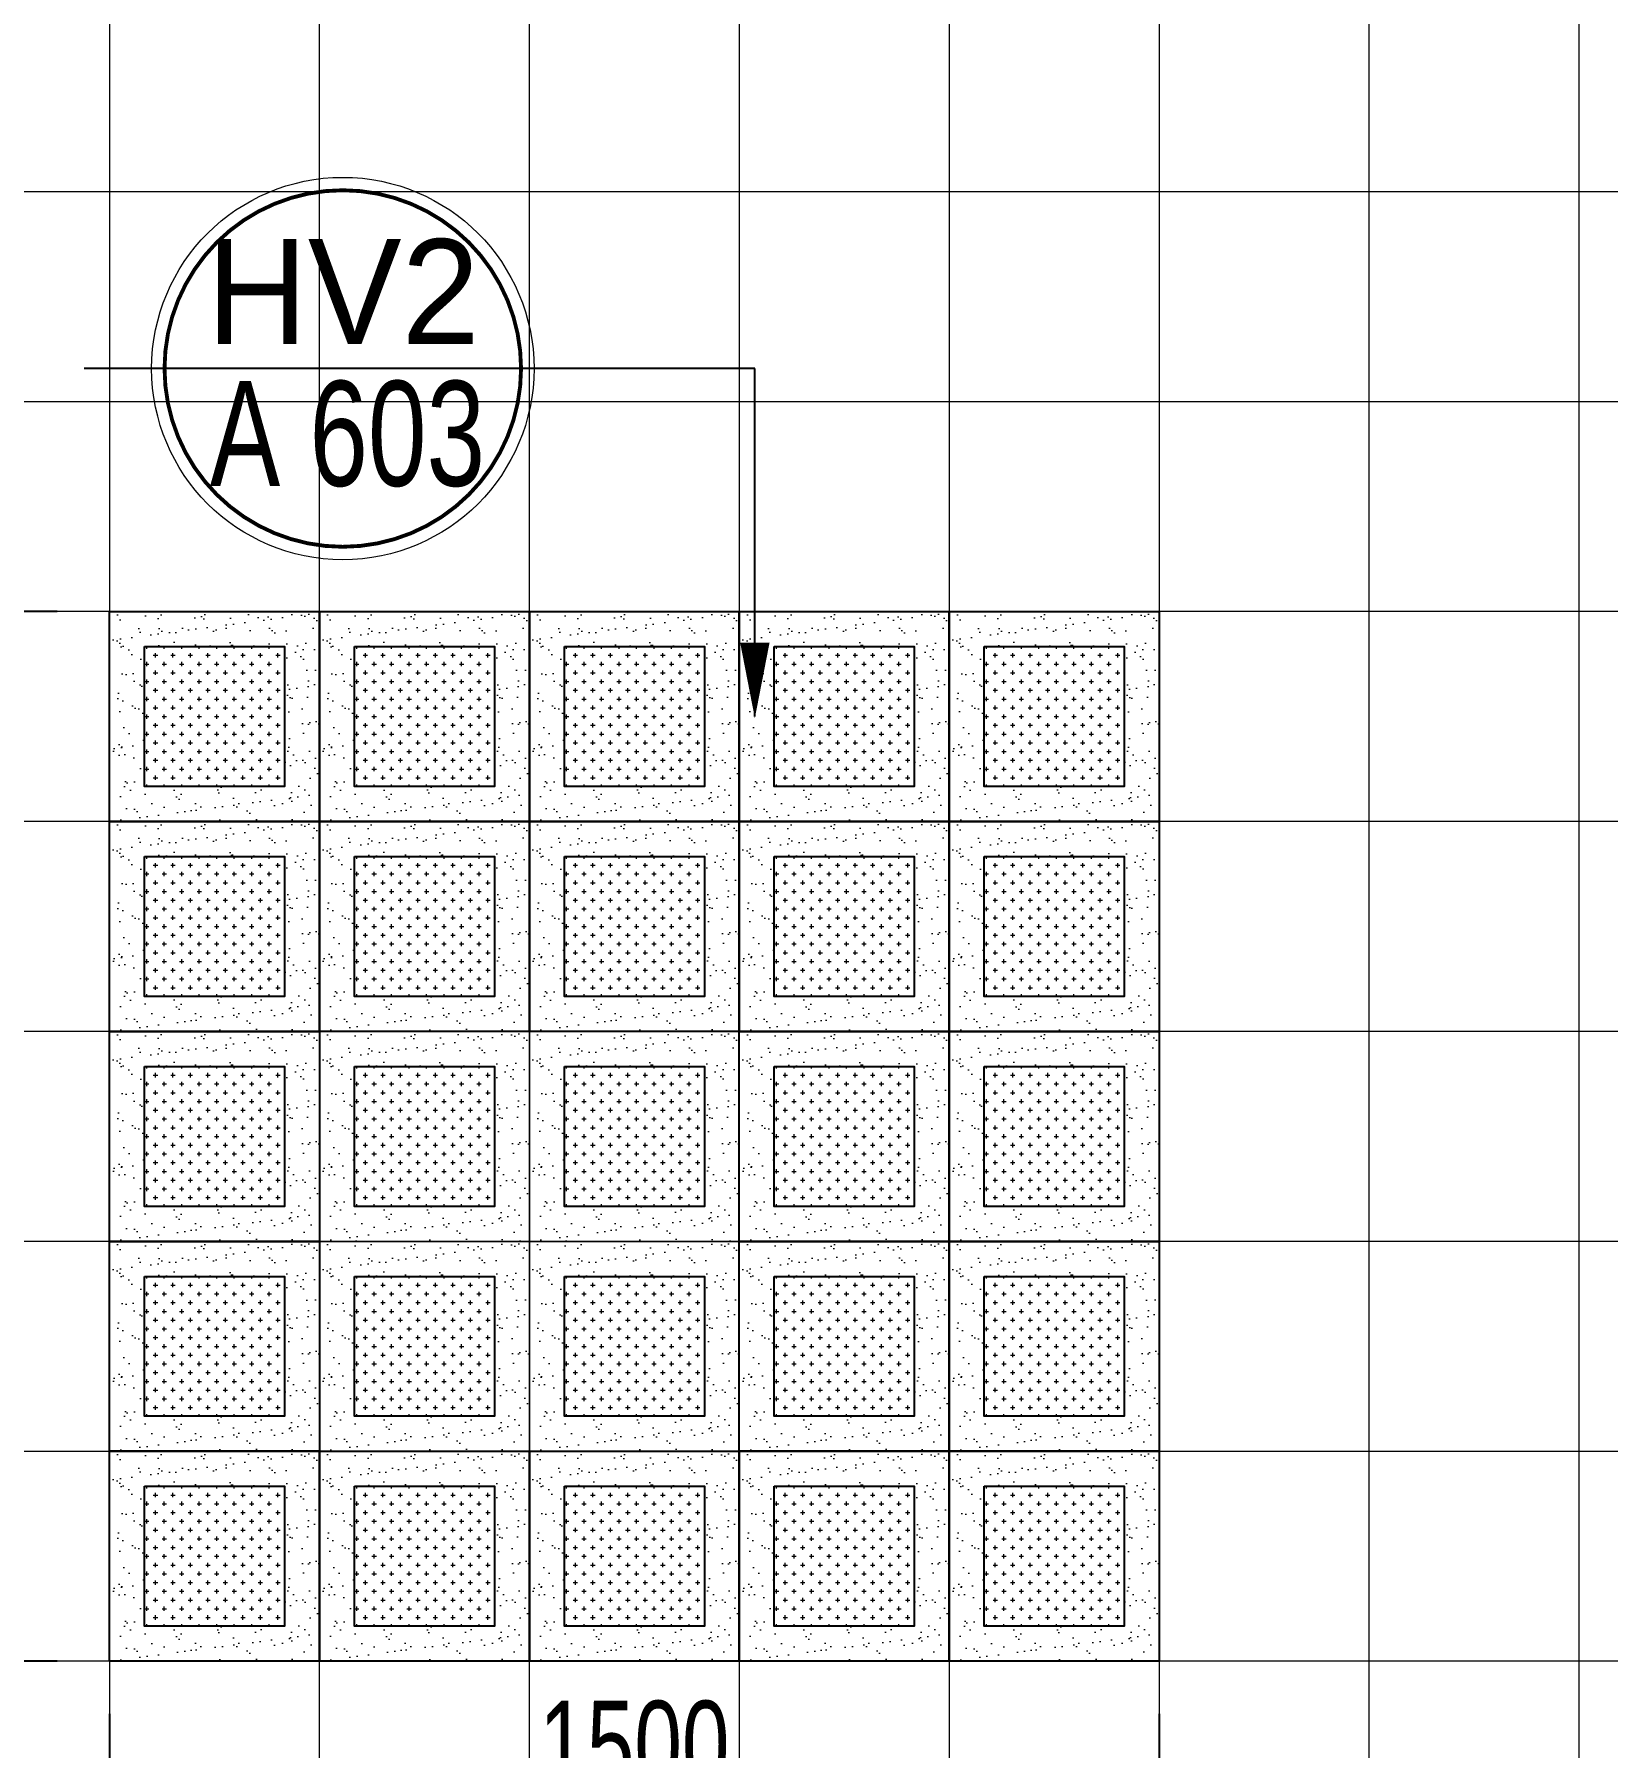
# Model space of a CAD drawing. Header units: inches. Extents: x 88947 to 296847, y 35049 to 161062.
# Drawn here: x 127954 to 130202, y 87085 to 89534 of the extents above; entities that cross this region are included whole.
import ezdxf
from ezdxf.enums import TextEntityAlignment as Align

# ---------------------------------------------------------------- set-up
doc = ezdxf.new("R2010")
doc.units = ezdxf.units.IN
doc.header["$MEASUREMENT"] = 0
doc.header["$PDMODE"] = 1
for name, color, linetype, lineweight in [('A-Dims', 145, 'Continuous', 25), ('DIM', 7, 'Continuous', 25), ('HATCH', 8, 'Continuous', 5), ('KY HIEU', 4, 'Continuous', 25), ('THAY', 3, 'Continuous', 18)]:
    doc.layers.add(name, color=color, linetype=linetype, lineweight=lineweight)
for name, color, linetype in [('NHO', 8, 'Continuous'), ('NOITHAT', 34, 'Continuous'), ('text', 2, 'Continuous')]:
    doc.layers.add(name, color=color, linetype=linetype)
doc.styles.add('FRANKO', font='VFRANKO.TTF')
doc.styles.add('TAS-MTEXT', font='VAVOB.TTF', dxfattribs={"width": 0.75})
doc.styles.add('VNI-HELVE-CONDENSE', font='VNARIAL.TTF', dxfattribs={"width": 0.7})
doc.dimstyles.new('TAS-100', dxfattribs={"dimscale": 50, "dimtxt": 2.5, "dimasz": 0.7, "dimexe": 1.5, "dimexo": 1.5, "dimgap": 0.8, "dimtad": 1, "dimdec": 0, "dimzin": 3, "dimdsep": 46, "dimtxsty": 'VNI-HELVE-CONDENSE', "dimblk": 'TICK', "dimcen": 2.5, "dimclrt": 71, "dimazin": 2, "dimtfac": 0.75, "dimtdec": 0, "dimtix": 1, "dimtmove": 2, "dimatfit": 2, "dimldrblk": 'TICK123', "dimfxl": 1.5, "dimtolj": 1, "dimtzin": 0, "dimarcsym": 0})
doc.dimstyles.new('TAS-50', dxfattribs={"dimscale": 25, "dimtxt": 2.5, "dimasz": 0.7, "dimexe": 1.5, "dimexo": 1.5, "dimgap": 0.8, "dimtad": 1, "dimdec": 0, "dimzin": 3, "dimdsep": 46, "dimtxsty": 'VNI-HELVE-CONDENSE', "dimblk": 'TICK', "dimcen": 2.5, "dimclrt": 71, "dimazin": 2, "dimtfac": 0.75, "dimtdec": 0, "dimtix": 1, "dimtmove": 2, "dimatfit": 2, "dimldrblk": 'TICK123', "dimfxl": 1.5, "dimtolj": 1, "dimtzin": 0, "dimarcsym": 0})

# ---------------------------------------------------------------- blocks, each defined once
blk = doc.blocks.new('TICK')
at = {"layer": 'A-Dims', "color": 1}
for p, q in [((0, 1.5), (0, -1.5)), ((-2, 0), (2, 0))]:
    blk.add_line(p, q, dxfattribs=at)
at = {"layer": 'A-Dims', "color": 1, "const_width": 0.788}
blk.add_lwpolyline([(-0.334, -0.349), (0.383, 0.378)], dxfattribs=at)
at = {"layer": 'A-Dims', "color": 1, "const_width": 0.394}
for points in [[(0.244, 0.517, -0.414214), (0.523, 0.517, -1)], [(0.523, 0.517, -0.414214), (0.523, 0.238, -1)], [(-0.473, -0.21, 0.414214), (-0.473, -0.488, 1)], [(-0.473, -0.488, 0.414214), (-0.195, -0.488, 1)]]:
    blk.add_lwpolyline(points, format="xyb", dxfattribs=at)
blk = doc.blocks.new('TICK123')
at = {"layer": 'A-Dims', "color": 1}
blk.add_lwpolyline([(0.046, 0, 0, 0.84, 0), (-2.111, 0, 8.4, 8.4, 0)], format="xyseb", dxfattribs=at)
blk = doc.blocks.new('*D413')
at = {"layer": 'Defpoints', "color": 0}
for p in [(127161.3, 87210.7), (128061.3, 87209), (128061.3, 86985.3)]:
    blk.add_point(p, dxfattribs=at)
at = {"layer": 'DIM', "color": 0, "lineweight": -2}
for p, q in [((127161.3, 87135.7), (127161.3, 86910.3)), ((128061.3, 87134), (128061.3, 86910.3)), ((127196.3, 86985.3), (128026.3, 86985.3))]:
    blk.add_line(p, q, dxfattribs=at)
at = {"layer": 'DIM', "color": 0, "lineweight": -2, "xscale": 35, "yscale": 35, "zscale": 35, "rotation": 180}
blk.add_blockref('TICK', (127161.3, 86985.3), dxfattribs=at)
at = {"layer": 'DIM', "color": 0, "lineweight": -2, "xscale": 35, "yscale": 35, "zscale": 35}
blk.add_blockref('TICK', (128061.3, 86985.3), dxfattribs=at)
at = {"layer": 'DIM', "color": 71, "insert": (127611.3, 87089.1), "char_height": 125, "attachment_point": 5, "style": 'VNI-HELVE-CONDENSE'}
blk.add_mtext('\\A1;900', dxfattribs=at)
blk = doc.blocks.new('*D414')
at = {"layer": 'Defpoints', "color": 0}
for p in [(128061.3, 87209), (129561.3, 87209), (129561.3, 86985.3)]:
    blk.add_point(p, dxfattribs=at)
at = {"layer": 'DIM', "color": 0, "lineweight": -2}
for p, q in [((128061.3, 87134), (128061.3, 86910.3)), ((129561.3, 87134), (129561.3, 86910.3)), ((128096.3, 86985.3), (129526.3, 86985.3))]:
    blk.add_line(p, q, dxfattribs=at)
at = {"layer": 'DIM', "color": 0, "lineweight": -2, "xscale": 35, "yscale": 35, "zscale": 35, "rotation": 180}
blk.add_blockref('TICK', (128061.3, 86985.3), dxfattribs=at)
at = {"layer": 'DIM', "color": 0, "lineweight": -2, "xscale": 35, "yscale": 35, "zscale": 35}
blk.add_blockref('TICK', (129561.3, 86985.3), dxfattribs=at)
at = {"layer": 'DIM', "color": 71, "insert": (128811.3, 87089.1), "char_height": 125, "attachment_point": 5, "style": 'VNI-HELVE-CONDENSE'}
blk.add_mtext('\\A1;1500', dxfattribs=at)
blk = doc.blocks.new('*D415')
at = {"layer": 'Defpoints', "color": 0}
for p in [(129561.3, 87209), (131361.3, 87209), (131361.3, 86985.3)]:
    blk.add_point(p, dxfattribs=at)
at = {"layer": 'DIM', "color": 0, "lineweight": -2}
for p, q in [((129561.3, 87134), (129561.3, 86910.3)), ((131361.3, 87134), (131361.3, 86910.3)), ((129596.3, 86985.3), (131326.3, 86985.3))]:
    blk.add_line(p, q, dxfattribs=at)
at = {"layer": 'DIM', "color": 0, "lineweight": -2, "xscale": 35, "yscale": 35, "zscale": 35, "rotation": 180}
blk.add_blockref('TICK', (129561.3, 86985.3), dxfattribs=at)
at = {"layer": 'DIM', "color": 0, "lineweight": -2, "xscale": 35, "yscale": 35, "zscale": 35}
blk.add_blockref('TICK', (131361.3, 86985.3), dxfattribs=at)
at = {"layer": 'DIM', "color": 71, "insert": (130461.3, 87089.1), "char_height": 125, "attachment_point": 5, "style": 'VNI-HELVE-CONDENSE'}
blk.add_mtext('\\A1;1800', dxfattribs=at)
blk = doc.blocks.new('*D405')
at = {"layer": 'Defpoints', "color": 0}
for p in [(127812.7, 87209), (128061.3, 87209), (128061.3, 86309)]:
    blk.add_point(p, dxfattribs=at)
at = {"layer": 'DIM', "color": 0, "lineweight": -2}
for p, q in [((127986.3, 87209), (127737.7, 87209)), ((127812.7, 86344), (127812.7, 87174)), ((127986.3, 86309), (127737.7, 86309))]:
    blk.add_line(p, q, dxfattribs=at)
at = {"layer": 'DIM', "color": 0, "lineweight": -2, "xscale": 35, "yscale": 35, "zscale": 35}
for p, rotation in [((127812.7, 87209), 90), ((127812.7, 86309), 270)]:
    blk.add_blockref('TICK', p, dxfattribs=dict(at, rotation=rotation))
at = {"layer": 'DIM', "color": 71, "insert": (127708.9, 86759), "char_height": 125, "attachment_point": 5, "rotation": 90, "style": 'VNI-HELVE-CONDENSE'}
blk.add_mtext('\\A1;900', dxfattribs=at)
blk = doc.blocks.new('*D406')
at = {"layer": 'Defpoints', "color": 0}
for p in [(127812.7, 88709), (128061.3, 88709), (128061.3, 87209)]:
    blk.add_point(p, dxfattribs=at)
at = {"layer": 'DIM', "color": 0, "lineweight": -2}
for p, q in [((127986.3, 88709), (127737.7, 88709)), ((127812.7, 87244), (127812.7, 88674)), ((127986.3, 87209), (127737.7, 87209))]:
    blk.add_line(p, q, dxfattribs=at)
at = {"layer": 'DIM', "color": 0, "lineweight": -2, "xscale": 35, "yscale": 35, "zscale": 35}
for p, rotation in [((127812.7, 88709), 90), ((127812.7, 87209), 270)]:
    blk.add_blockref('TICK', p, dxfattribs=dict(at, rotation=rotation))
at = {"layer": 'DIM', "color": 71, "insert": (127708.9, 87959), "char_height": 125, "attachment_point": 5, "rotation": 90, "style": 'VNI-HELVE-CONDENSE'}
blk.add_mtext('\\A1;1500', dxfattribs=at)
blk = doc.blocks.new('*D407')
at = {"layer": 'Defpoints', "color": 0}
for p in [(127812.7, 89609), (128061.3, 89609), (128061.3, 88709)]:
    blk.add_point(p, dxfattribs=at)
at = {"layer": 'DIM', "color": 0, "lineweight": -2}
for p, q in [((127986.3, 89609), (127737.7, 89609)), ((127812.7, 88744), (127812.7, 89574)), ((127986.3, 88709), (127737.7, 88709))]:
    blk.add_line(p, q, dxfattribs=at)
at = {"layer": 'DIM', "color": 0, "lineweight": -2, "xscale": 35, "yscale": 35, "zscale": 35}
for p, rotation in [((127812.7, 89609), 90), ((127812.7, 88709), 270)]:
    blk.add_blockref('TICK', p, dxfattribs=dict(at, rotation=rotation))
at = {"layer": 'DIM', "color": 71, "insert": (127708.9, 89159), "char_height": 125, "attachment_point": 5, "rotation": 90, "style": 'VNI-HELVE-CONDENSE'}
blk.add_mtext('\\A1;900', dxfattribs=at)

msp = doc.modelspace()

# ---------------------------------------------------------------- hatches: boundary and pattern name
at = {"layer": 'HATCH'}
h = msp.add_hatch(dxfattribs=at)
h.set_pattern_fill('TAS_GACH600X600', color=256, scale=0.5, style=0, pattern_type=2)
h.set_pattern_definition([(0, (127161.34, 86309.14), (0, 300), []), (90, (127161.34, 86309.14), (-300, 2e-14), [300, 0])])
h.paths.add_polyline_path([(127661.3, 92616.5), (130261.3, 92616.5), (130261.3, 92509), (130361.3, 92509), (130361.3, 90059), (135961.3, 90059), (135961.3, 92509), (136061.3, 92509), (136061.3, 92616.5), (138661.3, 92616.5), (138661.3, 92509), (138761.3, 92509), (138761.3, 91109), (139161.3, 91109), (139161.3, 86309), (127161.3, 86309), (127161.3, 91109), (127561.3, 91109), (127561.3, 92509), (127661.3, 92509)])
h = msp.add_hatch(dxfattribs=at)
h.set_pattern_fill('AR-SAND', color=256, scale=20, style=0)
h.set_pattern_definition([(37.5, (128061.345, 88408.95), (-1.2599, 38.5365), [0, -30.4, 0, -34, 0, -32.5]), (7.5, (128061.345, 88408.95), (35.3955, 56.443), [0, -16.4, 0, -27.4, 0, -10.5]), (327.5, (128036.745, 88408.95), (62.2828, 0.1132), [0, -10, 0, -36, 0, -47]), (317.5, (128036.745, 88408.95), (60.1225, 17.5535), [0, -5, 0, -23.6, 0, -27])])
h.paths.add_polyline_path([(128361.3, 88709), (128061.3, 88709), (128061.3, 88409), (128361.3, 88409)])
h.paths.add_polyline_path([(128311.3, 88659), (128311.3, 88459), (128111.3, 88459), (128111.3, 88659)], flags=16)
h = msp.add_hatch(dxfattribs=at)
h.set_pattern_fill('AR-SAND', color=256, scale=20, style=0)
h.set_pattern_definition([(37.5, (128361.345, 88408.95), (-1.2599, 38.5365), [0, -30.4, 0, -34, 0, -32.5]), (7.5, (128361.345, 88408.95), (35.3955, 56.443), [0, -16.4, 0, -27.4, 0, -10.5]), (327.5, (128336.745, 88408.95), (62.2828, 0.1132), [0, -10, 0, -36, 0, -47]), (317.5, (128336.745, 88408.95), (60.1225, 17.5535), [0, -5, 0, -23.6, 0, -27])])
h.paths.add_polyline_path([(128661.3, 88709), (128361.3, 88709), (128361.3, 88409), (128661.3, 88409)])
h.paths.add_polyline_path([(128611.3, 88659), (128611.3, 88459), (128411.3, 88459), (128411.3, 88659)], flags=16)
h = msp.add_hatch(dxfattribs=at)
h.set_pattern_fill('AR-SAND', color=256, scale=20, style=0)
h.set_pattern_definition([(37.5, (128661.345, 88408.95), (-1.2599, 38.5365), [0, -30.4, 0, -34, 0, -32.5]), (7.5, (128661.345, 88408.95), (35.3955, 56.443), [0, -16.4, 0, -27.4, 0, -10.5]), (327.5, (128636.745, 88408.95), (62.2828, 0.1132), [0, -10, 0, -36, 0, -47]), (317.5, (128636.745, 88408.95), (60.1225, 17.5535), [0, -5, 0, -23.6, 0, -27])])
h.paths.add_polyline_path([(128961.3, 88709), (128661.3, 88709), (128661.3, 88409), (128961.3, 88409)])
h.paths.add_polyline_path([(128911.3, 88659), (128911.3, 88459), (128711.3, 88459), (128711.3, 88659)], flags=16)
h = msp.add_hatch(dxfattribs=at)
h.set_pattern_fill('AR-SAND', color=256, scale=20, style=0)
h.set_pattern_definition([(37.5, (128961.345, 88408.95), (-1.2599, 38.5365), [0, -30.4, 0, -34, 0, -32.5]), (7.5, (128961.345, 88408.95), (35.3955, 56.443), [0, -16.4, 0, -27.4, 0, -10.5]), (327.5, (128936.745, 88408.95), (62.2828, 0.1132), [0, -10, 0, -36, 0, -47]), (317.5, (128936.745, 88408.95), (60.1225, 17.5535), [0, -5, 0, -23.6, 0, -27])])
h.paths.add_polyline_path([(129261.3, 88709), (128961.3, 88709), (128961.3, 88409), (129261.3, 88409)])
h.paths.add_polyline_path([(129211.3, 88659), (129211.3, 88459), (129011.3, 88459), (129011.3, 88659)], flags=16)
h = msp.add_hatch(dxfattribs=at)
h.set_pattern_fill('AR-SAND', color=256, scale=20, style=0)
h.set_pattern_definition([(37.5, (129261.345, 88408.95), (-1.2599, 38.5365), [0, -30.4, 0, -34, 0, -32.5]), (7.5, (129261.345, 88408.95), (35.3955, 56.443), [0, -16.4, 0, -27.4, 0, -10.5]), (327.5, (129236.745, 88408.95), (62.2828, 0.1132), [0, -10, 0, -36, 0, -47]), (317.5, (129236.745, 88408.95), (60.1225, 17.5535), [0, -5, 0, -23.6, 0, -27])])
h.paths.add_polyline_path([(129561.3, 88709), (129261.3, 88709), (129261.3, 88409), (129561.3, 88409)])
h.paths.add_polyline_path([(129511.3, 88659), (129511.3, 88459), (129311.3, 88459), (129311.3, 88659)], flags=16)
h = msp.add_hatch(dxfattribs=at)
h.set_pattern_fill('CROSS', color=256, scale=50, style=0)
h.set_pattern_definition([(7e-15, (128111.345, 88458.95), (12.5, 12.5), [6.25, -18.75]), (90, (128114.47, 88455.825), (-12.5, 12.5), [6.25, -18.75])])
h.paths.add_polyline_path([(128111.3, 88659), (128311.3, 88659), (128311.3, 88459), (128111.3, 88459)])
h = msp.add_hatch(dxfattribs=at)
h.set_pattern_fill('CROSS', color=256, scale=50, style=0)
h.set_pattern_definition([(7e-15, (128411.345, 88458.95), (12.5, 12.5), [6.25, -18.75]), (90, (128414.47, 88455.825), (-12.5, 12.5), [6.25, -18.75])])
h.paths.add_polyline_path([(128411.3, 88659), (128611.3, 88659), (128611.3, 88459), (128411.3, 88459)])
h = msp.add_hatch(dxfattribs=at)
h.set_pattern_fill('CROSS', color=256, scale=50, style=0)
h.set_pattern_definition([(7e-15, (128711.345, 88458.95), (12.5, 12.5), [6.25, -18.75]), (90, (128714.47, 88455.825), (-12.5, 12.5), [6.25, -18.75])])
h.paths.add_polyline_path([(128711.3, 88659), (128911.3, 88659), (128911.3, 88459), (128711.3, 88459)])
h = msp.add_hatch(dxfattribs=at)
h.set_pattern_fill('CROSS', color=256, scale=50, style=0)
h.set_pattern_definition([(7e-15, (129011.345, 88458.95), (12.5, 12.5), [6.25, -18.75]), (90, (129014.47, 88455.825), (-12.5, 12.5), [6.25, -18.75])])
h.paths.add_polyline_path([(129011.3, 88659), (129211.3, 88659), (129211.3, 88459), (129011.3, 88459)])
h = msp.add_hatch(dxfattribs=at)
h.set_pattern_fill('CROSS', color=256, scale=50, style=0)
h.set_pattern_definition([(7e-15, (129311.345, 88458.95), (12.5, 12.5), [6.25, -18.75]), (90, (129314.47, 88455.825), (-12.5, 12.5), [6.25, -18.75])])
h.paths.add_polyline_path([(129311.3, 88659), (129511.3, 88659), (129511.3, 88459), (129311.3, 88459)])
h = msp.add_hatch(dxfattribs=at)
h.set_pattern_fill('AR-SAND', color=256, scale=20, style=0)
h.set_pattern_definition([(37.5, (128061.345, 88108.95), (-1.2599, 38.5365), [0, -30.4, 0, -34, 0, -32.5]), (7.5, (128061.345, 88108.95), (35.3955, 56.443), [0, -16.4, 0, -27.4, 0, -10.5]), (327.5, (128036.745, 88108.95), (62.2828, 0.1132), [0, -10, 0, -36, 0, -47]), (317.5, (128036.745, 88108.95), (60.1225, 17.5535), [0, -5, 0, -23.6, 0, -27])])
h.paths.add_polyline_path([(128361.3, 88409), (128061.3, 88409), (128061.3, 88109), (128361.3, 88109)])
h.paths.add_polyline_path([(128311.3, 88359), (128311.3, 88159), (128111.3, 88159), (128111.3, 88359)], flags=16)
h = msp.add_hatch(dxfattribs=at)
h.set_pattern_fill('AR-SAND', color=256, scale=20, style=0)
h.set_pattern_definition([(37.5, (128361.345, 88108.95), (-1.2599, 38.5365), [0, -30.4, 0, -34, 0, -32.5]), (7.5, (128361.345, 88108.95), (35.3955, 56.443), [0, -16.4, 0, -27.4, 0, -10.5]), (327.5, (128336.745, 88108.95), (62.2828, 0.1132), [0, -10, 0, -36, 0, -47]), (317.5, (128336.745, 88108.95), (60.1225, 17.5535), [0, -5, 0, -23.6, 0, -27])])
h.paths.add_polyline_path([(128661.3, 88409), (128361.3, 88409), (128361.3, 88109), (128661.3, 88109)])
h.paths.add_polyline_path([(128611.3, 88359), (128611.3, 88159), (128411.3, 88159), (128411.3, 88359)], flags=16)
h = msp.add_hatch(dxfattribs=at)
h.set_pattern_fill('AR-SAND', color=256, scale=20, style=0)
h.set_pattern_definition([(37.5, (128661.345, 88108.95), (-1.2599, 38.5365), [0, -30.4, 0, -34, 0, -32.5]), (7.5, (128661.345, 88108.95), (35.3955, 56.443), [0, -16.4, 0, -27.4, 0, -10.5]), (327.5, (128636.745, 88108.95), (62.2828, 0.1132), [0, -10, 0, -36, 0, -47]), (317.5, (128636.745, 88108.95), (60.1225, 17.5535), [0, -5, 0, -23.6, 0, -27])])
h.paths.add_polyline_path([(128961.3, 88409), (128661.3, 88409), (128661.3, 88109), (128961.3, 88109)])
h.paths.add_polyline_path([(128911.3, 88359), (128911.3, 88159), (128711.3, 88159), (128711.3, 88359)], flags=16)
h = msp.add_hatch(dxfattribs=at)
h.set_pattern_fill('AR-SAND', color=256, scale=20, style=0)
h.set_pattern_definition([(37.5, (128961.345, 88108.95), (-1.2599, 38.5365), [0, -30.4, 0, -34, 0, -32.5]), (7.5, (128961.345, 88108.95), (35.3955, 56.443), [0, -16.4, 0, -27.4, 0, -10.5]), (327.5, (128936.745, 88108.95), (62.2828, 0.1132), [0, -10, 0, -36, 0, -47]), (317.5, (128936.745, 88108.95), (60.1225, 17.5535), [0, -5, 0, -23.6, 0, -27])])
h.paths.add_polyline_path([(129261.3, 88409), (128961.3, 88409), (128961.3, 88109), (129261.3, 88109)])
h.paths.add_polyline_path([(129211.3, 88359), (129211.3, 88159), (129011.3, 88159), (129011.3, 88359)], flags=16)
h = msp.add_hatch(dxfattribs=at)
h.set_pattern_fill('AR-SAND', color=256, scale=20, style=0)
h.set_pattern_definition([(37.5, (129261.345, 88108.95), (-1.2599, 38.5365), [0, -30.4, 0, -34, 0, -32.5]), (7.5, (129261.345, 88108.95), (35.3955, 56.443), [0, -16.4, 0, -27.4, 0, -10.5]), (327.5, (129236.745, 88108.95), (62.2828, 0.1132), [0, -10, 0, -36, 0, -47]), (317.5, (129236.745, 88108.95), (60.1225, 17.5535), [0, -5, 0, -23.6, 0, -27])])
h.paths.add_polyline_path([(129561.3, 88409), (129261.3, 88409), (129261.3, 88109), (129561.3, 88109)])
h.paths.add_polyline_path([(129511.3, 88359), (129511.3, 88159), (129311.3, 88159), (129311.3, 88359)], flags=16)
h = msp.add_hatch(dxfattribs=at)
h.set_pattern_fill('CROSS', color=256, scale=50, style=0)
h.set_pattern_definition([(7e-15, (128111.345, 88158.95), (12.5, 12.5), [6.25, -18.75]), (90, (128114.47, 88155.825), (-12.5, 12.5), [6.25, -18.75])])
h.paths.add_polyline_path([(128111.3, 88359), (128311.3, 88359), (128311.3, 88159), (128111.3, 88159)])
h = msp.add_hatch(dxfattribs=at)
h.set_pattern_fill('CROSS', color=256, scale=50, style=0)
h.set_pattern_definition([(7e-15, (128411.345, 88158.95), (12.5, 12.5), [6.25, -18.75]), (90, (128414.47, 88155.825), (-12.5, 12.5), [6.25, -18.75])])
h.paths.add_polyline_path([(128411.3, 88359), (128611.3, 88359), (128611.3, 88159), (128411.3, 88159)])
h = msp.add_hatch(dxfattribs=at)
h.set_pattern_fill('CROSS', color=256, scale=50, style=0)
h.set_pattern_definition([(7e-15, (128711.345, 88158.95), (12.5, 12.5), [6.25, -18.75]), (90, (128714.47, 88155.825), (-12.5, 12.5), [6.25, -18.75])])
h.paths.add_polyline_path([(128711.3, 88359), (128911.3, 88359), (128911.3, 88159), (128711.3, 88159)])
h = msp.add_hatch(dxfattribs=at)
h.set_pattern_fill('CROSS', color=256, scale=50, style=0)
h.set_pattern_definition([(7e-15, (129011.345, 88158.95), (12.5, 12.5), [6.25, -18.75]), (90, (129014.47, 88155.825), (-12.5, 12.5), [6.25, -18.75])])
h.paths.add_polyline_path([(129011.3, 88359), (129211.3, 88359), (129211.3, 88159), (129011.3, 88159)])
h = msp.add_hatch(dxfattribs=at)
h.set_pattern_fill('CROSS', color=256, scale=50, style=0)
h.set_pattern_definition([(7e-15, (129311.345, 88158.95), (12.5, 12.5), [6.25, -18.75]), (90, (129314.47, 88155.825), (-12.5, 12.5), [6.25, -18.75])])
h.paths.add_polyline_path([(129311.3, 88359), (129511.3, 88359), (129511.3, 88159), (129311.3, 88159)])
h = msp.add_hatch(dxfattribs=at)
h.set_pattern_fill('AR-SAND', color=256, scale=20, style=0)
h.set_pattern_definition([(37.5, (128061.345, 87808.95), (-1.2599, 38.5365), [0, -30.4, 0, -34, 0, -32.5]), (7.5, (128061.345, 87808.95), (35.3955, 56.443), [0, -16.4, 0, -27.4, 0, -10.5]), (327.5, (128036.745, 87808.95), (62.2828, 0.1132), [0, -10, 0, -36, 0, -47]), (317.5, (128036.745, 87808.95), (60.1225, 17.5535), [0, -5, 0, -23.6, 0, -27])])
h.paths.add_polyline_path([(128361.3, 88109), (128061.3, 88109), (128061.3, 87809), (128361.3, 87809)])
h.paths.add_polyline_path([(128311.3, 88059), (128311.3, 87859), (128111.3, 87859), (128111.3, 88059)], flags=16)
h = msp.add_hatch(dxfattribs=at)
h.set_pattern_fill('AR-SAND', color=256, scale=20, style=0)
h.set_pattern_definition([(37.5, (128361.345, 87808.95), (-1.2599, 38.5365), [0, -30.4, 0, -34, 0, -32.5]), (7.5, (128361.345, 87808.95), (35.3955, 56.443), [0, -16.4, 0, -27.4, 0, -10.5]), (327.5, (128336.745, 87808.95), (62.2828, 0.1132), [0, -10, 0, -36, 0, -47]), (317.5, (128336.745, 87808.95), (60.1225, 17.5535), [0, -5, 0, -23.6, 0, -27])])
h.paths.add_polyline_path([(128661.3, 88109), (128361.3, 88109), (128361.3, 87809), (128661.3, 87809)])
h.paths.add_polyline_path([(128611.3, 88059), (128611.3, 87859), (128411.3, 87859), (128411.3, 88059)], flags=16)
h = msp.add_hatch(dxfattribs=at)
h.set_pattern_fill('AR-SAND', color=256, scale=20, style=0)
h.set_pattern_definition([(37.5, (128661.345, 87808.95), (-1.2599, 38.5365), [0, -30.4, 0, -34, 0, -32.5]), (7.5, (128661.345, 87808.95), (35.3955, 56.443), [0, -16.4, 0, -27.4, 0, -10.5]), (327.5, (128636.745, 87808.95), (62.2828, 0.1132), [0, -10, 0, -36, 0, -47]), (317.5, (128636.745, 87808.95), (60.1225, 17.5535), [0, -5, 0, -23.6, 0, -27])])
h.paths.add_polyline_path([(128961.3, 88109), (128661.3, 88109), (128661.3, 87809), (128961.3, 87809)])
h.paths.add_polyline_path([(128911.3, 88059), (128911.3, 87859), (128711.3, 87859), (128711.3, 88059)], flags=16)
h = msp.add_hatch(dxfattribs=at)
h.set_pattern_fill('AR-SAND', color=256, scale=20, style=0)
h.set_pattern_definition([(37.5, (128961.345, 87808.95), (-1.2599, 38.5365), [0, -30.4, 0, -34, 0, -32.5]), (7.5, (128961.345, 87808.95), (35.3955, 56.443), [0, -16.4, 0, -27.4, 0, -10.5]), (327.5, (128936.745, 87808.95), (62.2828, 0.1132), [0, -10, 0, -36, 0, -47]), (317.5, (128936.745, 87808.95), (60.1225, 17.5535), [0, -5, 0, -23.6, 0, -27])])
h.paths.add_polyline_path([(129261.3, 88109), (128961.3, 88109), (128961.3, 87809), (129261.3, 87809)])
h.paths.add_polyline_path([(129211.3, 88059), (129211.3, 87859), (129011.3, 87859), (129011.3, 88059)], flags=16)
h = msp.add_hatch(dxfattribs=at)
h.set_pattern_fill('AR-SAND', color=256, scale=20, style=0)
h.set_pattern_definition([(37.5, (129261.345, 87808.95), (-1.2599, 38.5365), [0, -30.4, 0, -34, 0, -32.5]), (7.5, (129261.345, 87808.95), (35.3955, 56.443), [0, -16.4, 0, -27.4, 0, -10.5]), (327.5, (129236.745, 87808.95), (62.2828, 0.1132), [0, -10, 0, -36, 0, -47]), (317.5, (129236.745, 87808.95), (60.1225, 17.5535), [0, -5, 0, -23.6, 0, -27])])
h.paths.add_polyline_path([(129561.3, 88109), (129261.3, 88109), (129261.3, 87809), (129561.3, 87809)])
h.paths.add_polyline_path([(129511.3, 88059), (129511.3, 87859), (129311.3, 87859), (129311.3, 88059)], flags=16)
h = msp.add_hatch(dxfattribs=at)
h.set_pattern_fill('CROSS', color=256, scale=50, style=0)
h.set_pattern_definition([(7e-15, (128111.345, 87858.95), (12.5, 12.5), [6.25, -18.75]), (90, (128114.47, 87855.825), (-12.5, 12.5), [6.25, -18.75])])
h.paths.add_polyline_path([(128111.3, 88059), (128311.3, 88059), (128311.3, 87859), (128111.3, 87859)])
h = msp.add_hatch(dxfattribs=at)
h.set_pattern_fill('CROSS', color=256, scale=50, style=0)
h.set_pattern_definition([(7e-15, (128411.345, 87858.95), (12.5, 12.5), [6.25, -18.75]), (90, (128414.47, 87855.825), (-12.5, 12.5), [6.25, -18.75])])
h.paths.add_polyline_path([(128411.3, 88059), (128611.3, 88059), (128611.3, 87859), (128411.3, 87859)])
h = msp.add_hatch(dxfattribs=at)
h.set_pattern_fill('CROSS', color=256, scale=50, style=0)
h.set_pattern_definition([(7e-15, (128711.345, 87858.95), (12.5, 12.5), [6.25, -18.75]), (90, (128714.47, 87855.825), (-12.5, 12.5), [6.25, -18.75])])
h.paths.add_polyline_path([(128711.3, 88059), (128911.3, 88059), (128911.3, 87859), (128711.3, 87859)])
h = msp.add_hatch(dxfattribs=at)
h.set_pattern_fill('CROSS', color=256, scale=50, style=0)
h.set_pattern_definition([(7e-15, (129011.345, 87858.95), (12.5, 12.5), [6.25, -18.75]), (90, (129014.47, 87855.825), (-12.5, 12.5), [6.25, -18.75])])
h.paths.add_polyline_path([(129011.3, 88059), (129211.3, 88059), (129211.3, 87859), (129011.3, 87859)])
h = msp.add_hatch(dxfattribs=at)
h.set_pattern_fill('CROSS', color=256, scale=50, style=0)
h.set_pattern_definition([(7e-15, (129311.345, 87858.95), (12.5, 12.5), [6.25, -18.75]), (90, (129314.47, 87855.825), (-12.5, 12.5), [6.25, -18.75])])
h.paths.add_polyline_path([(129311.3, 88059), (129511.3, 88059), (129511.3, 87859), (129311.3, 87859)])
h = msp.add_hatch(dxfattribs=at)
h.set_pattern_fill('AR-SAND', color=256, scale=20, style=0)
h.set_pattern_definition([(37.5, (128061.345, 87508.95), (-1.2599, 38.5365), [0, -30.4, 0, -34, 0, -32.5]), (7.5, (128061.345, 87508.95), (35.3955, 56.443), [0, -16.4, 0, -27.4, 0, -10.5]), (327.5, (128036.745, 87508.95), (62.2828, 0.1132), [0, -10, 0, -36, 0, -47]), (317.5, (128036.745, 87508.95), (60.1225, 17.5535), [0, -5, 0, -23.6, 0, -27])])
h.paths.add_polyline_path([(128361.3, 87809), (128061.3, 87809), (128061.3, 87509), (128361.3, 87509)])
h.paths.add_polyline_path([(128311.3, 87759), (128311.3, 87559), (128111.3, 87559), (128111.3, 87759)], flags=16)
h = msp.add_hatch(dxfattribs=at)
h.set_pattern_fill('AR-SAND', color=256, scale=20, style=0)
h.set_pattern_definition([(37.5, (128361.345, 87508.95), (-1.2599, 38.5365), [0, -30.4, 0, -34, 0, -32.5]), (7.5, (128361.345, 87508.95), (35.3955, 56.443), [0, -16.4, 0, -27.4, 0, -10.5]), (327.5, (128336.745, 87508.95), (62.2828, 0.1132), [0, -10, 0, -36, 0, -47]), (317.5, (128336.745, 87508.95), (60.1225, 17.5535), [0, -5, 0, -23.6, 0, -27])])
h.paths.add_polyline_path([(128661.3, 87809), (128361.3, 87809), (128361.3, 87509), (128661.3, 87509)])
h.paths.add_polyline_path([(128611.3, 87759), (128611.3, 87559), (128411.3, 87559), (128411.3, 87759)], flags=16)
h = msp.add_hatch(dxfattribs=at)
h.set_pattern_fill('AR-SAND', color=256, scale=20, style=0)
h.set_pattern_definition([(37.5, (128661.345, 87508.95), (-1.2599, 38.5365), [0, -30.4, 0, -34, 0, -32.5]), (7.5, (128661.345, 87508.95), (35.3955, 56.443), [0, -16.4, 0, -27.4, 0, -10.5]), (327.5, (128636.745, 87508.95), (62.2828, 0.1132), [0, -10, 0, -36, 0, -47]), (317.5, (128636.745, 87508.95), (60.1225, 17.5535), [0, -5, 0, -23.6, 0, -27])])
h.paths.add_polyline_path([(128961.3, 87809), (128661.3, 87809), (128661.3, 87509), (128961.3, 87509)])
h.paths.add_polyline_path([(128911.3, 87759), (128911.3, 87559), (128711.3, 87559), (128711.3, 87759)], flags=16)
h = msp.add_hatch(dxfattribs=at)
h.set_pattern_fill('AR-SAND', color=256, scale=20, style=0)
h.set_pattern_definition([(37.5, (128961.345, 87508.95), (-1.2599, 38.5365), [0, -30.4, 0, -34, 0, -32.5]), (7.5, (128961.345, 87508.95), (35.3955, 56.443), [0, -16.4, 0, -27.4, 0, -10.5]), (327.5, (128936.745, 87508.95), (62.2828, 0.1132), [0, -10, 0, -36, 0, -47]), (317.5, (128936.745, 87508.95), (60.1225, 17.5535), [0, -5, 0, -23.6, 0, -27])])
h.paths.add_polyline_path([(129261.3, 87809), (128961.3, 87809), (128961.3, 87509), (129261.3, 87509)])
h.paths.add_polyline_path([(129211.3, 87759), (129211.3, 87559), (129011.3, 87559), (129011.3, 87759)], flags=16)
h = msp.add_hatch(dxfattribs=at)
h.set_pattern_fill('AR-SAND', color=256, scale=20, style=0)
h.set_pattern_definition([(37.5, (129261.345, 87508.95), (-1.2599, 38.5365), [0, -30.4, 0, -34, 0, -32.5]), (7.5, (129261.345, 87508.95), (35.3955, 56.443), [0, -16.4, 0, -27.4, 0, -10.5]), (327.5, (129236.745, 87508.95), (62.2828, 0.1132), [0, -10, 0, -36, 0, -47]), (317.5, (129236.745, 87508.95), (60.1225, 17.5535), [0, -5, 0, -23.6, 0, -27])])
h.paths.add_polyline_path([(129561.3, 87809), (129261.3, 87809), (129261.3, 87509), (129561.3, 87509)])
h.paths.add_polyline_path([(129511.3, 87759), (129511.3, 87559), (129311.3, 87559), (129311.3, 87759)], flags=16)
h = msp.add_hatch(dxfattribs=at)
h.set_pattern_fill('CROSS', color=256, scale=50, style=0)
h.set_pattern_definition([(7e-15, (128111.345, 87558.95), (12.5, 12.5), [6.25, -18.75]), (90, (128114.47, 87555.825), (-12.5, 12.5), [6.25, -18.75])])
h.paths.add_polyline_path([(128111.3, 87759), (128311.3, 87759), (128311.3, 87559), (128111.3, 87559)])
h = msp.add_hatch(dxfattribs=at)
h.set_pattern_fill('CROSS', color=256, scale=50, style=0)
h.set_pattern_definition([(7e-15, (128411.345, 87558.95), (12.5, 12.5), [6.25, -18.75]), (90, (128414.47, 87555.825), (-12.5, 12.5), [6.25, -18.75])])
h.paths.add_polyline_path([(128411.3, 87759), (128611.3, 87759), (128611.3, 87559), (128411.3, 87559)])
h = msp.add_hatch(dxfattribs=at)
h.set_pattern_fill('CROSS', color=256, scale=50, style=0)
h.set_pattern_definition([(7e-15, (128711.345, 87558.95), (12.5, 12.5), [6.25, -18.75]), (90, (128714.47, 87555.825), (-12.5, 12.5), [6.25, -18.75])])
h.paths.add_polyline_path([(128711.3, 87759), (128911.3, 87759), (128911.3, 87559), (128711.3, 87559)])
h = msp.add_hatch(dxfattribs=at)
h.set_pattern_fill('CROSS', color=256, scale=50, style=0)
h.set_pattern_definition([(7e-15, (129011.345, 87558.95), (12.5, 12.5), [6.25, -18.75]), (90, (129014.47, 87555.825), (-12.5, 12.5), [6.25, -18.75])])
h.paths.add_polyline_path([(129011.3, 87759), (129211.3, 87759), (129211.3, 87559), (129011.3, 87559)])
h = msp.add_hatch(dxfattribs=at)
h.set_pattern_fill('CROSS', color=256, scale=50, style=0)
h.set_pattern_definition([(7e-15, (129311.345, 87558.95), (12.5, 12.5), [6.25, -18.75]), (90, (129314.47, 87555.825), (-12.5, 12.5), [6.25, -18.75])])
h.paths.add_polyline_path([(129311.3, 87759), (129511.3, 87759), (129511.3, 87559), (129311.3, 87559)])
h = msp.add_hatch(dxfattribs=at)
h.set_pattern_fill('AR-SAND', color=256, scale=20, style=0)
h.set_pattern_definition([(37.5, (128061.345, 87208.95), (-1.2599, 38.5365), [0, -30.4, 0, -34, 0, -32.5]), (7.5, (128061.345, 87208.95), (35.3955, 56.443), [0, -16.4, 0, -27.4, 0, -10.5]), (327.5, (128036.745, 87208.95), (62.2828, 0.1132), [0, -10, 0, -36, 0, -47]), (317.5, (128036.745, 87208.95), (60.1225, 17.5535), [0, -5, 0, -23.6, 0, -27])])
h.paths.add_polyline_path([(128361.3, 87509), (128061.3, 87509), (128061.3, 87209), (128361.3, 87209)])
h.paths.add_polyline_path([(128311.3, 87459), (128311.3, 87259), (128111.3, 87259), (128111.3, 87459)], flags=16)
h = msp.add_hatch(dxfattribs=at)
h.set_pattern_fill('AR-SAND', color=256, scale=20, style=0)
h.set_pattern_definition([(37.5, (128361.345, 87208.95), (-1.2599, 38.5365), [0, -30.4, 0, -34, 0, -32.5]), (7.5, (128361.345, 87208.95), (35.3955, 56.443), [0, -16.4, 0, -27.4, 0, -10.5]), (327.5, (128336.745, 87208.95), (62.2828, 0.1132), [0, -10, 0, -36, 0, -47]), (317.5, (128336.745, 87208.95), (60.1225, 17.5535), [0, -5, 0, -23.6, 0, -27])])
h.paths.add_polyline_path([(128661.3, 87509), (128361.3, 87509), (128361.3, 87209), (128661.3, 87209)])
h.paths.add_polyline_path([(128611.3, 87459), (128611.3, 87259), (128411.3, 87259), (128411.3, 87459)], flags=16)
h = msp.add_hatch(dxfattribs=at)
h.set_pattern_fill('AR-SAND', color=256, scale=20, style=0)
h.set_pattern_definition([(37.5, (128661.345, 87208.95), (-1.2599, 38.5365), [0, -30.4, 0, -34, 0, -32.5]), (7.5, (128661.345, 87208.95), (35.3955, 56.443), [0, -16.4, 0, -27.4, 0, -10.5]), (327.5, (128636.745, 87208.95), (62.2828, 0.1132), [0, -10, 0, -36, 0, -47]), (317.5, (128636.745, 87208.95), (60.1225, 17.5535), [0, -5, 0, -23.6, 0, -27])])
h.paths.add_polyline_path([(128961.3, 87509), (128661.3, 87509), (128661.3, 87209), (128961.3, 87209)])
h.paths.add_polyline_path([(128911.3, 87459), (128911.3, 87259), (128711.3, 87259), (128711.3, 87459)], flags=16)
h = msp.add_hatch(dxfattribs=at)
h.set_pattern_fill('AR-SAND', color=256, scale=20, style=0)
h.set_pattern_definition([(37.5, (128961.345, 87208.95), (-1.2599, 38.5365), [0, -30.4, 0, -34, 0, -32.5]), (7.5, (128961.345, 87208.95), (35.3955, 56.443), [0, -16.4, 0, -27.4, 0, -10.5]), (327.5, (128936.745, 87208.95), (62.2828, 0.1132), [0, -10, 0, -36, 0, -47]), (317.5, (128936.745, 87208.95), (60.1225, 17.5535), [0, -5, 0, -23.6, 0, -27])])
h.paths.add_polyline_path([(129261.3, 87509), (128961.3, 87509), (128961.3, 87209), (129261.3, 87209)])
h.paths.add_polyline_path([(129211.3, 87459), (129211.3, 87259), (129011.3, 87259), (129011.3, 87459)], flags=16)
h = msp.add_hatch(dxfattribs=at)
h.set_pattern_fill('AR-SAND', color=256, scale=20, style=0)
h.set_pattern_definition([(37.5, (129261.345, 87208.95), (-1.2599, 38.5365), [0, -30.4, 0, -34, 0, -32.5]), (7.5, (129261.345, 87208.95), (35.3955, 56.443), [0, -16.4, 0, -27.4, 0, -10.5]), (327.5, (129236.745, 87208.95), (62.2828, 0.1132), [0, -10, 0, -36, 0, -47]), (317.5, (129236.745, 87208.95), (60.1225, 17.5535), [0, -5, 0, -23.6, 0, -27])])
h.paths.add_polyline_path([(129561.3, 87509), (129261.3, 87509), (129261.3, 87209), (129561.3, 87209)])
h.paths.add_polyline_path([(129511.3, 87459), (129511.3, 87259), (129311.3, 87259), (129311.3, 87459)], flags=16)
h = msp.add_hatch(dxfattribs=at)
h.set_pattern_fill('CROSS', color=256, scale=50, style=0)
h.set_pattern_definition([(7e-15, (128111.345, 87258.95), (12.5, 12.5), [6.25, -18.75]), (90, (128114.47, 87255.825), (-12.5, 12.5), [6.25, -18.75])])
h.paths.add_polyline_path([(128111.3, 87459), (128311.3, 87459), (128311.3, 87259), (128111.3, 87259)])
h = msp.add_hatch(dxfattribs=at)
h.set_pattern_fill('CROSS', color=256, scale=50, style=0)
h.set_pattern_definition([(7e-15, (128411.345, 87258.95), (12.5, 12.5), [6.25, -18.75]), (90, (128414.47, 87255.825), (-12.5, 12.5), [6.25, -18.75])])
h.paths.add_polyline_path([(128411.3, 87459), (128611.3, 87459), (128611.3, 87259), (128411.3, 87259)])
h = msp.add_hatch(dxfattribs=at)
h.set_pattern_fill('CROSS', color=256, scale=50, style=0)
h.set_pattern_definition([(7e-15, (128711.345, 87258.95), (12.5, 12.5), [6.25, -18.75]), (90, (128714.47, 87255.825), (-12.5, 12.5), [6.25, -18.75])])
h.paths.add_polyline_path([(128711.3, 87459), (128911.3, 87459), (128911.3, 87259), (128711.3, 87259)])
h = msp.add_hatch(dxfattribs=at)
h.set_pattern_fill('CROSS', color=256, scale=50, style=0)
h.set_pattern_definition([(7e-15, (129011.345, 87258.95), (12.5, 12.5), [6.25, -18.75]), (90, (129014.47, 87255.825), (-12.5, 12.5), [6.25, -18.75])])
h.paths.add_polyline_path([(129011.3, 87459), (129211.3, 87459), (129211.3, 87259), (129011.3, 87259)])
h = msp.add_hatch(dxfattribs=at)
h.set_pattern_fill('CROSS', color=256, scale=50, style=0)
h.set_pattern_definition([(7e-15, (129311.345, 87258.95), (12.5, 12.5), [6.25, -18.75]), (90, (129314.47, 87255.825), (-12.5, 12.5), [6.25, -18.75])])
h.paths.add_polyline_path([(129311.3, 87459), (129511.3, 87459), (129511.3, 87259), (129311.3, 87259)])

# ---------------------------------------------------------------- linework, layer by layer
for points in [[(129261.3, 87209), (128061.3, 87209), (128061.3, 88409), (129261.3, 88409)], [(128361.3, 88109), (128661.3, 88109), (128661.3, 87809), (128361.3, 87809)], [(128661.3, 88109), (128961.3, 88109), (128961.3, 87809), (128661.3, 87809)], [(128361.3, 87809), (128661.3, 87809), (128661.3, 87509), (128361.3, 87509)], [(128661.3, 87809), (128961.3, 87809), (128961.3, 87509), (128661.3, 87509)]]:
    msp.add_lwpolyline(points, close=True, dxfattribs=at)
at = {"layer": 'KY HIEU'}
msp.add_line((128649.7, 89056.3), (128139.7, 89056.3), dxfattribs=at)
at = {"layer": 'KY HIEU', "const_width": 5.5}
msp.add_lwpolyline([(128139.9, 89056.3, 1), (128649.4, 89056.3, 1)], format="xyb", close=True, dxfattribs=at)
at = {"layer": 'NHO'}
msp.add_circle((128394.7, 89056.3), 255, dxfattribs=at)
at = {"layer": 'NOITHAT'}
for points in [[(128061.3, 88709), (128361.3, 88709), (128361.3, 88409), (128061.3, 88409)], [(128361.3, 88709), (128661.3, 88709), (128661.3, 88409), (128361.3, 88409)], [(128661.3, 88709), (128961.3, 88709), (128961.3, 88409), (128661.3, 88409)], [(128961.3, 88709), (129261.3, 88709), (129261.3, 88409), (128961.3, 88409)], [(129261.3, 88709), (129561.3, 88709), (129561.3, 88409), (129261.3, 88409)], [(128111.3, 88659), (128311.3, 88659), (128311.3, 88459), (128111.3, 88459)], [(128411.3, 88659), (128611.3, 88659), (128611.3, 88459), (128411.3, 88459)], [(128711.3, 88659), (128911.3, 88659), (128911.3, 88459), (128711.3, 88459)], [(129011.3, 88659), (129211.3, 88659), (129211.3, 88459), (129011.3, 88459)], [(129311.3, 88659), (129511.3, 88659), (129511.3, 88459), (129311.3, 88459)], [(128061.3, 88409), (128361.3, 88409), (128361.3, 88109), (128061.3, 88109)], [(128361.3, 88409), (128661.3, 88409), (128661.3, 88109), (128361.3, 88109)], [(128661.3, 88409), (128961.3, 88409), (128961.3, 88109), (128661.3, 88109)], [(128961.3, 88409), (129261.3, 88409), (129261.3, 88109), (128961.3, 88109)], [(129261.3, 88409), (129561.3, 88409), (129561.3, 88109), (129261.3, 88109)], [(128111.3, 88359), (128311.3, 88359), (128311.3, 88159), (128111.3, 88159)], [(128411.3, 88359), (128611.3, 88359), (128611.3, 88159), (128411.3, 88159)], [(128711.3, 88359), (128911.3, 88359), (128911.3, 88159), (128711.3, 88159)], [(129011.3, 88359), (129211.3, 88359), (129211.3, 88159), (129011.3, 88159)], [(129311.3, 88359), (129511.3, 88359), (129511.3, 88159), (129311.3, 88159)], [(128061.3, 88109), (128361.3, 88109), (128361.3, 87809), (128061.3, 87809)], [(128961.3, 88109), (129261.3, 88109), (129261.3, 87809), (128961.3, 87809)], [(129261.3, 88109), (129561.3, 88109), (129561.3, 87809), (129261.3, 87809)], [(128111.3, 88059), (128311.3, 88059), (128311.3, 87859), (128111.3, 87859)], [(128411.3, 88059), (128611.3, 88059), (128611.3, 87859), (128411.3, 87859)], [(128711.3, 88059), (128911.3, 88059), (128911.3, 87859), (128711.3, 87859)], [(129011.3, 88059), (129211.3, 88059), (129211.3, 87859), (129011.3, 87859)], [(129311.3, 88059), (129511.3, 88059), (129511.3, 87859), (129311.3, 87859)], [(128061.3, 87809), (128361.3, 87809), (128361.3, 87509), (128061.3, 87509)], [(128961.3, 87809), (129261.3, 87809), (129261.3, 87509), (128961.3, 87509)], [(129261.3, 87809), (129561.3, 87809), (129561.3, 87509), (129261.3, 87509)], [(128111.3, 87759), (128311.3, 87759), (128311.3, 87559), (128111.3, 87559)], [(128411.3, 87759), (128611.3, 87759), (128611.3, 87559), (128411.3, 87559)], [(128711.3, 87759), (128911.3, 87759), (128911.3, 87559), (128711.3, 87559)], [(129011.3, 87759), (129211.3, 87759), (129211.3, 87559), (129011.3, 87559)], [(129311.3, 87759), (129511.3, 87759), (129511.3, 87559), (129311.3, 87559)], [(128061.3, 87509), (128361.3, 87509), (128361.3, 87209), (128061.3, 87209)], [(128361.3, 87509), (128661.3, 87509), (128661.3, 87209), (128361.3, 87209)], [(128661.3, 87509), (128961.3, 87509), (128961.3, 87209), (128661.3, 87209)], [(128961.3, 87509), (129261.3, 87509), (129261.3, 87209), (128961.3, 87209)], [(129261.3, 87509), (129561.3, 87509), (129561.3, 87209), (129261.3, 87209)], [(128111.3, 87459), (128311.3, 87459), (128311.3, 87259), (128111.3, 87259)], [(128411.3, 87459), (128611.3, 87459), (128611.3, 87259), (128411.3, 87259)], [(128711.3, 87459), (128911.3, 87459), (128911.3, 87259), (128711.3, 87259)], [(129011.3, 87459), (129211.3, 87459), (129211.3, 87259), (129011.3, 87259)], [(129311.3, 87459), (129511.3, 87459), (129511.3, 87259), (129311.3, 87259)]]:
    msp.add_lwpolyline(points, close=True, dxfattribs=at)
at = {"layer": 'THAY', "color": 8}
msp.add_circle((128394.7, 89056.3), 273.2, dxfattribs=at)

# ---------------------------------------------------------------- texts
at = {"layer": 'text', "style": 'FRANKO'}
msp.add_text('HV2', height=150, dxfattribs=at).set_placement((128395, 89091.2), align=Align.CENTER)
at = {"layer": 'text', "style": 'TAS-MTEXT', "width": 0.75}
msp.add_text('A 603', height=150, dxfattribs=at).set_placement((128401.4, 88888.6), align=Align.CENTER)

# ---------------------------------------------------------------- dimensions: what is measured, and where the dimension line sits
at = {"layer": 'DIM'}
for base, p1, p2, picture, middle in [((127812.7, 89609), (128061.3, 88709), (128061.3, 89609), '*D407', (127708.9, 89159)), ((127812.7, 88709), (128061.3, 87209), (128061.3, 88709), '*D406', (127708.9, 87959)), ((127812.7, 87209), (128061.3, 86309), (128061.3, 87209), '*D405', (127708.9, 86759))]:
    dim = msp.add_linear_dim(base=base, p1=p1, p2=p2, angle=90, dimstyle='TAS-100', dxfattribs=at)
    dim.commit()
    dim.dimension.update_dxf_attribs({"geometry": picture, "text_midpoint": middle})
for base, p1, p2, picture, middle in [((128061.3, 86985.3), (127161.3, 87210.7), (128061.3, 87209), '*D413', (127611.3, 87089.1)), ((129561.3, 86985.3), (128061.3, 87209), (129561.3, 87209), '*D414', (128811.3, 87089.1)), ((131361.3, 86985.3), (129561.3, 87209), (131361.3, 87209), '*D415', (130461.3, 87089.1))]:
    dim = msp.add_linear_dim(base=base, p1=p1, p2=p2, dimstyle='TAS-100', dxfattribs=at)
    dim.commit()
    dim.dimension.update_dxf_attribs({"geometry": picture, "text_midpoint": middle})

# ---------------------------------------------------------------- leaders
at = {"layer": 'THAY'}
msp.add_leader([(128983.5, 88559), (128983.5, 89056.3), (128024.9, 89056.3)], dimstyle='TAS-50', override={"dimasz": 2, "dimtad": 0}, dxfattribs=at)

doc.saveas('drawing.dxf')
